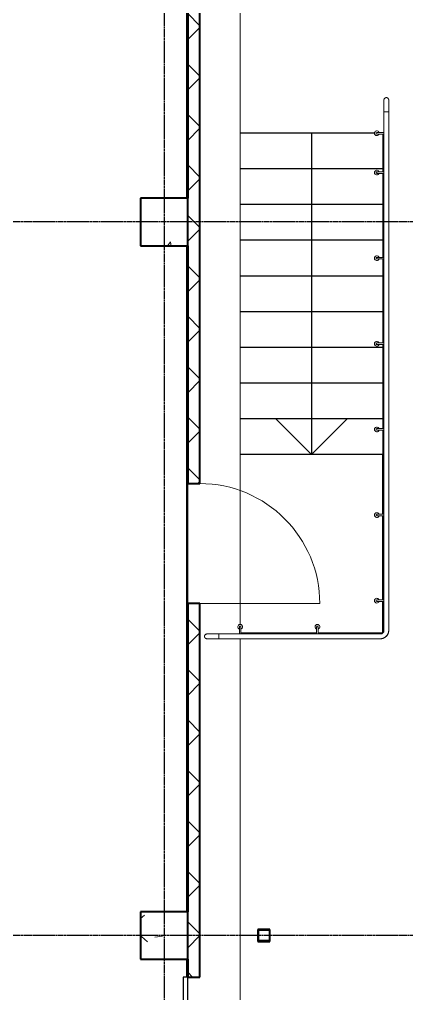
# Model space of a CAD drawing. Header units: millimetres. Extents: x 2140 to 223837, y 2113 to 170313.
# Drawn here: x 110944 to 114202, y 149270 to 157460 of the extents above; entities that cross this region are included whole.
import ezdxf

# ---------------------------------------------------------------- set-up
doc = ezdxf.new("R2010")
doc.units = ezdxf.units.MM
doc.linetypes.add('ADSK_Штриховая_ш3 п1_5', pattern=[4.5, 3, -1.5])
doc.linetypes.add('Линия сетки', pattern=[22.225, 12.7, -3.175, 3.175, -3.175])
for name, color, linetype, lineweight in [('A-DOOR', 7, 'Continuous', 18), ('S-COLS', 7, 'Continuous', 18), ('Балясины', 7, 'Continuous', 18), ('Верхние поручни', 7, 'Continuous', 18), ('Несущие колонны', 7, 'Continuous', 18), ('Ограждение', 7, 'Continuous', 18), ('Ограничения', 7, 'Continuous', 18)]:
    doc.layers.add(name, color=color, linetype=linetype, lineweight=lineweight)
doc.layers.add('Стены', color=7, linetype='Continuous')

# ---------------------------------------------------------------- blocks, each defined once
blk = doc.blocks.new('Сборный железобетон-Колонна квадратного сечения - 400x400-769996-В_АР_ПЭ_01 Этаж')
at = {"layer": 'S-COLS', "lineweight": 9}
h = blk.add_hatch(dxfattribs=at)
h.set_pattern_fill('FP_26', color=256, style=0, pattern_type=2)
h.set_pattern_definition([(50, (-48276.9, -71102.2), (1457.472, -127.512), [152.4, -1676.4]), (355, (-48276.9, -71102.2), (-281.942, 1528.454), [121.92, -1341.12]), (100.451, (-48155.4, -71112.8), (1175.541, 1400.933), [129.52, -1424.72]), (46.184, (-48276.9, -70695.8), (2168.632, -336.342), [228.6, -2514.6]), (96.636, (-48096.2, -70723.8), (1899.22, 1979.42), [194.28, -2137.08]), (351.184, (-48277, -70695.8), (1899.24, 1979.4), [182.88, -2011.68]), (21, (-48073.7, -70797.4), (1212.915, -818.121), [152.4, -1676.4]), (326, (-48073.7, -70797.4), (494.417, 1473.504), [121.92, -1341.12]), (71.451, (-47972.6, -70865.6), (1707.337, 655.37), [129.52, -1424.72]), (37.5, (-48276.9, -71102.2), (24.7094, 676.4402), [67.056, -1257.808, 67.056, -2640.584]), (37.5, (-48276.9, -71102.2), (24.7094, 676.4402), [-1391.92, -1294.384, 67.056, -1279.144]), (7.5, (-48276.9, -71102.2), (534.558, 801.444), [67.056, -709.168, 67.056, -1740.408]), (7.5, (-48276.9, -71102.2), (534.558, 801.444), [-843.28, -1227.328, 67.056, -446.024]), (327.5, (-48730.04, -71102.2), (1084.7275, -45.8312), [67.056, -440.944, 67.056, -3621.024]), (327.5, (-48730.04, -71102.2), (1084.7275, -45.8312), [-575.056, -1517.904, 67.056, -2036.064]), (317.5, (-48933.2, -71102.2), (1185.035, 203.414), [67.056, -593.344, 67.056, -2479.04]), (317.5, (-48933.2, -71102.2), (1185.035, 203.414), [-727.456, -985.52, 67.056, -1426.464])])
h.paths.add_polyline_path([(173, -175), (175, -175), (173, 225), (-225, 225), (-223, -175)], flags=0)
at = {"layer": 'S-COLS', "lineweight": 40}
for p, q in [((-223, 225), (-225, 225)), ((-225, 225), (-225, -175)), ((173, 225), (-223, 225)), ((175, 225), (173, 225)), ((175, -175), (175, 225)), ((-225, -175), (-223, -175)), ((-223, -175), (173, -175)), ((173, -175), (175, -175))]:
    blk.add_line(p, q, dxfattribs=at)
blk = doc.blocks.new('Сборный железобетон-Колонна квадратного сечения - 400x400-V26-В_АР_ПЭ_01 Этаж')
at = {"layer": 'S-COLS', "lineweight": 9}
h = blk.add_hatch(dxfattribs=at)
h.set_pattern_fill('FP_27', color=256, style=0, pattern_type=2)
h.set_pattern_definition([(50, (-48276.9, -65102.2), (1457.472, -127.512), [152.4, -1676.4]), (355, (-48276.9, -65102.2), (-281.942, 1528.454), [121.92, -1341.12]), (100.451, (-48155.4, -65112.8), (1175.54, 1400.933), [129.52, -1424.72]), (46.184, (-48276.9, -64695.8), (2168.632, -336.34), [228.6, -2514.6]), (96.636, (-48096.2, -64723.8), (1899.22, 1979.42), [194.28, -2137.08]), (351.184, (-48277, -64695.8), (1899.24, 1979.4), [182.88, -2011.68]), (21, (-48073.7, -64797.4), (1212.915, -818.121), [152.4, -1676.4]), (326, (-48073.7, -64797.4), (494.417, 1473.504), [121.92, -1341.12]), (71.451, (-47972.6, -64865.6), (1707.337, 655.37), [129.52, -1424.72]), (37.5, (-48276.9, -65102.2), (24.7094, 676.4402), [67.056, -1257.808, 67.056, -2640.584]), (37.5, (-48276.9, -65102.2), (24.7094, 676.4402), [-1391.92, -1294.384, 67.056, -1279.144]), (7.5, (-48276.9, -65102.2), (534.558, 801.444), [67.056, -709.168, 67.056, -1740.408]), (7.5, (-48276.9, -65102.2), (534.558, 801.444), [-843.28, -1227.328, 67.056, -446.024]), (327.5, (-48730.04, -65102.2), (1084.7275, -45.8312), [67.056, -440.944, 67.056, -3621.024]), (327.5, (-48730.04, -65102.2), (1084.7275, -45.8312), [-575.056, -1517.904, 67.056, -2036.064]), (317.5, (-48933.2, -65102.2), (1185.035, 203.414), [67.056, -593.344, 67.056, -2479.04]), (317.5, (-48933.2, -65102.2), (1185.035, 203.414), [-727.456, -985.52, 67.056, -1426.464])])
h.paths.add_polyline_path([(173, -175), (175, -175), (173, 225), (-225, 225), (-223, -175)], flags=0)
at = {"layer": 'S-COLS', "lineweight": 40}
for p, q in [((-223, 225), (-225, 225)), ((-225, 225), (-225, -175)), ((173, 225), (-223, 225)), ((175, 225), (173, 225)), ((175, -175), (175, 225)), ((-225, -175), (-223, -175)), ((-223, -175), (173, -175)), ((173, -175), (175, -175))]:
    blk.add_line(p, q, dxfattribs=at)
blk = doc.blocks.new('Наружная дверь 1-Навесная - 24698-81 - ДН21-10АЛ ГОСТ 24698-81-555615-В_АР_ПЭ_01 Этаж')
at = {"layer": 'A-DOOR'}
blk.add_line((-495, -50), (-495, -1060), dxfattribs=at)
blk.add_arc((-495, -50), 1010, 270, 360, dxfattribs=at)
blk = doc.blocks.new('Ограждение - D40 доп поручень 700-735061-В_АР_ПЭ_01 Этаж')
at = {"layer": 'Балясины'}
for p, q in [((-26.7, 6.7), (-60, 6.7)), ((-18.9, 6.7), (-53.3, 6.7)), ((-60, -6.7), (-26.7, -6.7)), ((-53.3, -6.7), (-20, -6.7))]:
    blk.add_line(p, q, dxfattribs=at)
at = {"layer": 'Балясины', "flags": 128}
for points in [[(-60, 6.7), (-58.9, 6.7), (-57.9, 6.7), (-56.8, 6.7), (-55.8, 6.7), (-54.7, 6.7), (-53.6, 6.7), (-53.3, 6.7)], [(0, 6.7), (0, 6.7), (-0.1, 6.7), (-0.2, 6.7), (-0.3, 6.7), (-0.5, 6.7), (-0.8, 6.7), (-1, 6.7), (-1.4, 6.7), (-1.7, 6.7), (-2.1, 6.7), (-2.5, 6.7), (-3, 6.7), (-3.5, 6.7), (-4.1, 6.7), (-4.7, 6.7), (-5.3, 6.7), (-5.9, 6.7), (-6.6, 6.7), (-7.3, 6.7), (-8.1, 6.7), (-8.9, 6.7), (-9.7, 6.7), (-10.5, 6.7), (-11.4, 6.7), (-12.3, 6.7), (-13.2, 6.7), (-14.1, 6.7), (-15, 6.7), (-16, 6.7), (-17, 6.7), (-18, 6.7), (-19, 6.7), (-20, 6.7), (-21.1, 6.7), (-22.1, 6.7), (-23.2, 6.7), (-24.2, 6.7), (-25.3, 6.7), (-26.4, 6.7), (-26.7, 6.7)], [(-53.3, -6.7), (-54.4, -6.7), (-55.5, -6.7), (-56.5, -6.7), (-57.6, -6.7), (-58.6, -6.7), (-59.7, -6.7)], [(-26.7, -6.7), (-25.6, -6.7), (-24.5, -6.7), (-23.5, -6.7), (-22.4, -6.7), (-21.4, -6.7), (-20.3, -6.7), (-19.3, -6.7), (-18.3, -6.7), (-17.3, -6.7), (-16.3, -6.7), (-15.3, -6.7), (-14.4, -6.7), (-13.4, -6.7), (-12.5, -6.7), (-11.6, -6.7), (-10.7, -6.7), (-9.9, -6.7), (-9.1, -6.7), (-8.3, -6.7), (-7.5, -6.7), (-6.8, -6.7), (-6.1, -6.7), (-5.5, -6.7), (-4.8, -6.7), (-4.2, -6.7), (-3.7, -6.7), (-3.1, -6.7), (-2.7, -6.7), (-2.2, -6.7), (-1.8, -6.7), (-1.4, -6.7), (-1.1, -6.7), (-0.8, -6.7), (-0.6, -6.7), (-0.4, -6.7), (-0.2, -6.7), (-0.1, -6.7), (0, -6.7), (0, -6.7)]]:
    blk.add_lwpolyline(points, dxfattribs=at)
at = {"layer": 'Балясины'}
for radius, start, end in [(20, 360, 165), (6.67, 90, 135), (6.67, 270, 90), (20, 199.63434, 360)]:
    blk.add_arc((0, 0), radius, start, end, dxfattribs=at)
blk.add_open_spline([(-18.9, 6.6), (-18.9, 6.5), (-19, 6.4), (-19.1, 6.1), (-19.1, 5.8), (-19.2, 5.8)], degree=3, knots=[0.5555556, 0.5555556, 0.5555556, 0.5555556, 0.5833333, 0.6527778, 0.6666667, 0.6666667, 0.6666667, 0.6666667], dxfattribs=at)
blk = doc.blocks.new('Ограждение - D40 доп поручень 700-V145-В_АР_ПЭ_01 Этаж')
at = {"layer": 'Балясины'}
for p, q in [((-26.7, 6.7), (-61.3, 6.7)), ((-18.9, 6.7), (-53.3, 6.7)), ((-62.3, -6.7), (-26.7, -6.7)), ((-53.3, -6.7), (-20, -6.7))]:
    blk.add_line(p, q, dxfattribs=at)
at = {"layer": 'Балясины', "flags": 128}
for points in [[(-61, 6.7), (-60, 6.7), (-58.9, 6.7), (-57.9, 6.7), (-56.8, 6.7), (-55.8, 6.7), (-54.7, 6.7), (-53.6, 6.7), (-53.3, 6.7)], [(0, 6.7), (0, 6.7), (-0.1, 6.7), (-0.2, 6.7), (-0.3, 6.7), (-0.5, 6.7), (-0.8, 6.7), (-1, 6.7), (-1.4, 6.7), (-1.7, 6.7), (-2.1, 6.7), (-2.5, 6.7), (-3, 6.7), (-3.5, 6.7), (-4.1, 6.7), (-4.7, 6.7), (-5.3, 6.7), (-5.9, 6.7), (-6.6, 6.7), (-7.3, 6.7), (-8.1, 6.7), (-8.9, 6.7), (-9.7, 6.7), (-10.5, 6.7), (-11.4, 6.7), (-12.3, 6.7), (-13.2, 6.7), (-14.1, 6.7), (-15, 6.7), (-16, 6.7), (-17, 6.7), (-18, 6.7), (-19, 6.7), (-20, 6.7), (-21.1, 6.7), (-22.1, 6.7), (-23.2, 6.7), (-24.2, 6.7), (-25.3, 6.7), (-26.4, 6.7), (-26.7, 6.7)], [(-53.3, -6.7), (-54.4, -6.7), (-55.5, -6.7), (-56.5, -6.7), (-57.6, -6.7), (-58.6, -6.7), (-59.7, -6.7), (-60.7, -6.7)], [(-26.7, -6.7), (-25.6, -6.7), (-24.5, -6.7), (-23.5, -6.7), (-22.4, -6.7), (-21.4, -6.7), (-20.3, -6.7), (-19.3, -6.7), (-18.3, -6.7), (-17.3, -6.7), (-16.3, -6.7), (-15.3, -6.7), (-14.4, -6.7), (-13.4, -6.7), (-12.5, -6.7), (-11.6, -6.7), (-10.7, -6.7), (-9.9, -6.7), (-9.1, -6.7), (-8.3, -6.7), (-7.5, -6.7), (-6.8, -6.7), (-6.1, -6.7), (-5.5, -6.7), (-4.8, -6.7), (-4.2, -6.7), (-3.7, -6.7), (-3.1, -6.7), (-2.7, -6.7), (-2.2, -6.7), (-1.8, -6.7), (-1.4, -6.7), (-1.1, -6.7), (-0.8, -6.7), (-0.6, -6.7), (-0.4, -6.7), (-0.2, -6.7), (-0.1, -6.7), (0, -6.7), (0, -6.7)]]:
    blk.add_lwpolyline(points, dxfattribs=at)
at = {"layer": 'Балясины'}
for radius, start, end in [(20, 360, 165), (6.67, 90, 135), (6.67, 270, 90), (20, 199.63434, 360)]:
    blk.add_arc((0, 0), radius, start, end, dxfattribs=at)
blk.add_open_spline([(-18.9, 6.6), (-18.9, 6.5), (-19, 6.4), (-19.1, 6.1), (-19.1, 5.8), (-19.2, 5.8)], degree=3, knots=[0.5555556, 0.5555556, 0.5555556, 0.5555556, 0.5833333, 0.6527778, 0.6666667, 0.6666667, 0.6666667, 0.6666667], dxfattribs=at)
blk = doc.blocks.new('Ограждение - D40 доп поручень 700-739047-В_АР_ПЭ_01 Этаж')
at = {"layer": 'Балясины'}
for p, q in [((-26.7, 6.7), (-60, 6.7)), ((-18.9, 6.7), (-53.3, 6.7)), ((-60, -6.7), (-26.7, -6.7)), ((-53.3, -6.7), (-20, -6.7))]:
    blk.add_line(p, q, dxfattribs=at)
at = {"layer": 'Балясины', "flags": 128}
for points in [[(-60, 6.7), (-58.9, 6.7), (-57.9, 6.7), (-56.8, 6.7), (-55.8, 6.7), (-54.7, 6.7), (-53.6, 6.7), (-53.3, 6.7)], [(0, 6.7), (0, 6.7), (-0.1, 6.7), (-0.2, 6.7), (-0.3, 6.7), (-0.5, 6.7), (-0.8, 6.7), (-1, 6.7), (-1.4, 6.7), (-1.7, 6.7), (-2.1, 6.7), (-2.5, 6.7), (-3, 6.7), (-3.5, 6.7), (-4.1, 6.7), (-4.7, 6.7), (-5.3, 6.7), (-5.9, 6.7), (-6.6, 6.7), (-7.3, 6.7), (-8.1, 6.7), (-8.9, 6.7), (-9.7, 6.7), (-10.5, 6.7), (-11.4, 6.7), (-12.3, 6.7), (-13.2, 6.7), (-14.1, 6.7), (-15, 6.7), (-16, 6.7), (-17, 6.7), (-18, 6.7), (-19, 6.7), (-20, 6.7), (-21.1, 6.7), (-22.1, 6.7), (-23.2, 6.7), (-24.2, 6.7), (-25.3, 6.7), (-26.4, 6.7), (-26.7, 6.7)], [(-53.3, -6.7), (-54.4, -6.7), (-55.5, -6.7), (-56.5, -6.7), (-57.6, -6.7), (-58.6, -6.7), (-59.7, -6.7)], [(-26.7, -6.7), (-25.6, -6.7), (-24.5, -6.7), (-23.5, -6.7), (-22.4, -6.7), (-21.4, -6.7), (-20.3, -6.7), (-19.3, -6.7), (-18.3, -6.7), (-17.3, -6.7), (-16.3, -6.7), (-15.3, -6.7), (-14.4, -6.7), (-13.4, -6.7), (-12.5, -6.7), (-11.6, -6.7), (-10.7, -6.7), (-9.9, -6.7), (-9.1, -6.7), (-8.3, -6.7), (-7.5, -6.7), (-6.8, -6.7), (-6.1, -6.7), (-5.5, -6.7), (-4.8, -6.7), (-4.2, -6.7), (-3.7, -6.7), (-3.1, -6.7), (-2.7, -6.7), (-2.2, -6.7), (-1.8, -6.7), (-1.4, -6.7), (-1.1, -6.7), (-0.8, -6.7), (-0.6, -6.7), (-0.4, -6.7), (-0.2, -6.7), (-0.1, -6.7), (0, -6.7), (0, -6.7)]]:
    blk.add_lwpolyline(points, dxfattribs=at)
at = {"layer": 'Балясины'}
for radius, start, end in [(20, 360, 165), (6.67, 90, 135), (6.67, 270, 90), (20, 199.63434, 360)]:
    blk.add_arc((0, 0), radius, start, end, dxfattribs=at)
blk.add_open_spline([(-18.9, 6.6), (-18.9, 6.5), (-19, 6.4), (-19.1, 6.1), (-19.1, 5.8), (-19.2, 5.8)], degree=3, knots=[0.5555556, 0.5555556, 0.5555556, 0.5555556, 0.5833333, 0.6527778, 0.6666667, 0.6666667, 0.6666667, 0.6666667], dxfattribs=at)
blk = doc.blocks.new('Ограждение - D40 доп поручень 700-739049-В_АР_ПЭ_01 Этаж')
at = {"layer": 'Балясины'}
for p, q in [((-26.7, 6.7), (-60, 6.7)), ((-18.9, 6.7), (-53.3, 6.7)), ((-60, -6.7), (-26.7, -6.7)), ((-53.3, -6.7), (-20, -6.7))]:
    blk.add_line(p, q, dxfattribs=at)
at = {"layer": 'Балясины', "flags": 128}
for points in [[(-60, 6.7), (-58.9, 6.7), (-57.9, 6.7), (-56.8, 6.7), (-55.8, 6.7), (-54.7, 6.7), (-53.6, 6.7), (-53.3, 6.7)], [(0, 6.7), (0, 6.7), (-0.1, 6.7), (-0.2, 6.7), (-0.3, 6.7), (-0.5, 6.7), (-0.8, 6.7), (-1, 6.7), (-1.4, 6.7), (-1.7, 6.7), (-2.1, 6.7), (-2.5, 6.7), (-3, 6.7), (-3.5, 6.7), (-4.1, 6.7), (-4.7, 6.7), (-5.3, 6.7), (-5.9, 6.7), (-6.6, 6.7), (-7.3, 6.7), (-8.1, 6.7), (-8.9, 6.7), (-9.7, 6.7), (-10.5, 6.7), (-11.4, 6.7), (-12.3, 6.7), (-13.2, 6.7), (-14.1, 6.7), (-15, 6.7), (-16, 6.7), (-17, 6.7), (-18, 6.7), (-19, 6.7), (-20, 6.7), (-21.1, 6.7), (-22.1, 6.7), (-23.2, 6.7), (-24.2, 6.7), (-25.3, 6.7), (-26.4, 6.7), (-26.7, 6.7)], [(-53.3, -6.7), (-54.4, -6.7), (-55.5, -6.7), (-56.5, -6.7), (-57.6, -6.7), (-58.6, -6.7), (-59.7, -6.7)], [(-26.7, -6.7), (-25.6, -6.7), (-24.5, -6.7), (-23.5, -6.7), (-22.4, -6.7), (-21.4, -6.7), (-20.3, -6.7), (-19.3, -6.7), (-18.3, -6.7), (-17.3, -6.7), (-16.3, -6.7), (-15.3, -6.7), (-14.4, -6.7), (-13.4, -6.7), (-12.5, -6.7), (-11.6, -6.7), (-10.7, -6.7), (-9.9, -6.7), (-9.1, -6.7), (-8.3, -6.7), (-7.5, -6.7), (-6.8, -6.7), (-6.1, -6.7), (-5.5, -6.7), (-4.8, -6.7), (-4.2, -6.7), (-3.7, -6.7), (-3.1, -6.7), (-2.7, -6.7), (-2.2, -6.7), (-1.8, -6.7), (-1.4, -6.7), (-1.1, -6.7), (-0.8, -6.7), (-0.6, -6.7), (-0.4, -6.7), (-0.2, -6.7), (-0.1, -6.7), (0, -6.7), (0, -6.7)]]:
    blk.add_lwpolyline(points, dxfattribs=at)
at = {"layer": 'Балясины'}
for radius, start, end in [(20, 360, 165), (6.67, 90, 135), (6.67, 270, 90), (20, 199.63434, 360)]:
    blk.add_arc((0, 0), radius, start, end, dxfattribs=at)
blk.add_open_spline([(-18.9, 6.6), (-18.9, 6.5), (-19, 6.4), (-19.1, 6.1), (-19.1, 5.8), (-19.2, 5.8)], degree=3, knots=[0.5555556, 0.5555556, 0.5555556, 0.5555556, 0.5833333, 0.6527778, 0.6666667, 0.6666667, 0.6666667, 0.6666667], dxfattribs=at)
blk = doc.blocks.new('Ограждение - D40 доп поручень 700-739051-В_АР_ПЭ_01 Этаж')
at = {"layer": 'Балясины'}
for p, q in [((-26.7, 6.7), (-60, 6.7)), ((-18.9, 6.7), (-53.3, 6.7)), ((-60, -6.7), (-26.7, -6.7)), ((-53.3, -6.7), (-20, -6.7))]:
    blk.add_line(p, q, dxfattribs=at)
at = {"layer": 'Балясины', "flags": 128}
for points in [[(-60, 6.7), (-58.9, 6.7), (-57.9, 6.7), (-56.8, 6.7), (-55.8, 6.7), (-54.7, 6.7), (-53.6, 6.7), (-53.3, 6.7)], [(0, 6.7), (0, 6.7), (-0.1, 6.7), (-0.2, 6.7), (-0.3, 6.7), (-0.5, 6.7), (-0.8, 6.7), (-1, 6.7), (-1.4, 6.7), (-1.7, 6.7), (-2.1, 6.7), (-2.5, 6.7), (-3, 6.7), (-3.5, 6.7), (-4.1, 6.7), (-4.7, 6.7), (-5.3, 6.7), (-5.9, 6.7), (-6.6, 6.7), (-7.3, 6.7), (-8.1, 6.7), (-8.9, 6.7), (-9.7, 6.7), (-10.5, 6.7), (-11.4, 6.7), (-12.3, 6.7), (-13.2, 6.7), (-14.1, 6.7), (-15, 6.7), (-16, 6.7), (-17, 6.7), (-18, 6.7), (-19, 6.7), (-20, 6.7), (-21.1, 6.7), (-22.1, 6.7), (-23.2, 6.7), (-24.2, 6.7), (-25.3, 6.7), (-26.4, 6.7), (-26.7, 6.7)], [(-53.3, -6.7), (-54.4, -6.7), (-55.5, -6.7), (-56.5, -6.7), (-57.6, -6.7), (-58.6, -6.7), (-59.7, -6.7)], [(-26.7, -6.7), (-25.6, -6.7), (-24.5, -6.7), (-23.5, -6.7), (-22.4, -6.7), (-21.4, -6.7), (-20.3, -6.7), (-19.3, -6.7), (-18.3, -6.7), (-17.3, -6.7), (-16.3, -6.7), (-15.3, -6.7), (-14.4, -6.7), (-13.4, -6.7), (-12.5, -6.7), (-11.6, -6.7), (-10.7, -6.7), (-9.9, -6.7), (-9.1, -6.7), (-8.3, -6.7), (-7.5, -6.7), (-6.8, -6.7), (-6.1, -6.7), (-5.5, -6.7), (-4.8, -6.7), (-4.2, -6.7), (-3.7, -6.7), (-3.1, -6.7), (-2.7, -6.7), (-2.2, -6.7), (-1.8, -6.7), (-1.4, -6.7), (-1.1, -6.7), (-0.8, -6.7), (-0.6, -6.7), (-0.4, -6.7), (-0.2, -6.7), (-0.1, -6.7), (0, -6.7), (0, -6.7)]]:
    blk.add_lwpolyline(points, dxfattribs=at)
at = {"layer": 'Балясины'}
for radius, start, end in [(20, 360, 165), (6.67, 90, 135), (6.67, 270, 90), (20, 199.63434, 360)]:
    blk.add_arc((0, 0), radius, start, end, dxfattribs=at)
blk.add_open_spline([(-18.9, 6.6), (-18.9, 6.5), (-19, 6.4), (-19.1, 6.1), (-19.1, 5.8), (-19.2, 5.8)], degree=3, knots=[0.5555556, 0.5555556, 0.5555556, 0.5555556, 0.5833333, 0.6527778, 0.6666667, 0.6666667, 0.6666667, 0.6666667], dxfattribs=at)
blk = doc.blocks.new('Ограждение - D40 доп поручень 700-739053-В_АР_ПЭ_01 Этаж')
at = {"layer": 'Балясины'}
for p, q in [((-26.7, 6.7), (-60, 6.7)), ((-18.9, 6.7), (-53.3, 6.7)), ((-60, -6.7), (-26.7, -6.7)), ((-53.3, -6.7), (-20, -6.7))]:
    blk.add_line(p, q, dxfattribs=at)
at = {"layer": 'Балясины', "flags": 128}
for points in [[(-60, 6.7), (-58.9, 6.7), (-57.9, 6.7), (-56.8, 6.7), (-55.8, 6.7), (-54.7, 6.7), (-53.6, 6.7), (-53.3, 6.7)], [(0, 6.7), (0, 6.7), (-0.1, 6.7), (-0.2, 6.7), (-0.3, 6.7), (-0.5, 6.7), (-0.8, 6.7), (-1, 6.7), (-1.4, 6.7), (-1.7, 6.7), (-2.1, 6.7), (-2.5, 6.7), (-3, 6.7), (-3.5, 6.7), (-4.1, 6.7), (-4.7, 6.7), (-5.3, 6.7), (-5.9, 6.7), (-6.6, 6.7), (-7.3, 6.7), (-8.1, 6.7), (-8.9, 6.7), (-9.7, 6.7), (-10.5, 6.7), (-11.4, 6.7), (-12.3, 6.7), (-13.2, 6.7), (-14.1, 6.7), (-15, 6.7), (-16, 6.7), (-17, 6.7), (-18, 6.7), (-19, 6.7), (-20, 6.7), (-21.1, 6.7), (-22.1, 6.7), (-23.2, 6.7), (-24.2, 6.7), (-25.3, 6.7), (-26.4, 6.7), (-26.7, 6.7)], [(-53.3, -6.7), (-54.4, -6.7), (-55.5, -6.7), (-56.5, -6.7), (-57.6, -6.7), (-58.6, -6.7), (-59.7, -6.7)], [(-26.7, -6.7), (-25.6, -6.7), (-24.5, -6.7), (-23.5, -6.7), (-22.4, -6.7), (-21.4, -6.7), (-20.3, -6.7), (-19.3, -6.7), (-18.3, -6.7), (-17.3, -6.7), (-16.3, -6.7), (-15.3, -6.7), (-14.4, -6.7), (-13.4, -6.7), (-12.5, -6.7), (-11.6, -6.7), (-10.7, -6.7), (-9.9, -6.7), (-9.1, -6.7), (-8.3, -6.7), (-7.5, -6.7), (-6.8, -6.7), (-6.1, -6.7), (-5.5, -6.7), (-4.8, -6.7), (-4.2, -6.7), (-3.7, -6.7), (-3.1, -6.7), (-2.7, -6.7), (-2.2, -6.7), (-1.8, -6.7), (-1.4, -6.7), (-1.1, -6.7), (-0.8, -6.7), (-0.6, -6.7), (-0.4, -6.7), (-0.2, -6.7), (-0.1, -6.7), (0, -6.7), (0, -6.7)]]:
    blk.add_lwpolyline(points, dxfattribs=at)
at = {"layer": 'Балясины'}
for radius, start, end in [(20, 360, 165), (6.67, 90, 135), (6.67, 270, 90), (20, 199.63434, 360)]:
    blk.add_arc((0, 0), radius, start, end, dxfattribs=at)
blk.add_open_spline([(-18.9, 6.6), (-18.9, 6.5), (-19, 6.4), (-19.1, 6.1), (-19.1, 5.8), (-19.2, 5.8)], degree=3, knots=[0.5555556, 0.5555556, 0.5555556, 0.5555556, 0.5833333, 0.6527778, 0.6666667, 0.6666667, 0.6666667, 0.6666667], dxfattribs=at)
blk = doc.blocks.new('Ограждение - Ограждение-738937-В_АР_ПЭ_01 Этаж')
for name, p, rotation in [('Ограждение - D40 доп поручень 700-V145-В_АР_ПЭ_01 Этаж', (50041.9, 71872.2), 180), ('Ограждение - D40 доп поручень 700-739053-В_АР_ПЭ_01 Этаж', (50041.9, 71542.2), 180), ('Ограждение - D40 доп поручень 700-739051-В_АР_ПЭ_01 Этаж', (50041.9, 70822.2), 180), ('Ограждение - D40 доп поручень 700-739049-В_АР_ПЭ_01 Этаж', (50041.9, 70102.2), 180), ('Ограждение - D40 доп поручень 700-739047-В_АР_ПЭ_01 Этаж', (50041.9, 69382.2), 180), ('Ограждение - D40 доп поручень 700-735061-В_АР_ПЭ_01 Этаж', (50041.9, 68662.2), 180), ('Ограждение - D40 доп поручень 700-735061-В_АР_ПЭ_01 Этаж', (50041.9, 67942.2), 180), ('Ограждение - D40 доп поручень 700-735061-В_АР_ПЭ_01 Этаж', (48891.9, 67722.2), 90), ('Ограждение - D40 доп поручень 700-735061-В_АР_ПЭ_01 Этаж', (49541.9, 67722.2), 90)]:
    blk.add_blockref(name, p, dxfattribs=dict(rotation=rotation))
blk = doc.blocks.new('Тип верхнего поручня - Верхний поручень_Внутренний_-739015-В_АР_ПЭ_01 Этаж')
at = {"layer": 'Верхние поручни'}
for p, q in [((50101.9, 72052.2), (50101.9, 71884)), ((50141.9, 71884), (50141.9, 72052.2)), ((50101.9, 71852.7), (50101.9, 69173.8)), ((50141.9, 69173.8), (50141.9, 71852.7)), ((50101.9, 69160.4), (50101.9, 67692.2)), ((50141.9, 67692.2), (50141.9, 69160.4)), ((48891.9, 67662.2), (48711.9, 67662.2)), ((50071.9, 67662.2), (48891.9, 67662.2)), ((48711.9, 67622.2), (48891.9, 67622.2)), ((48891.9, 67622.2), (50071.9, 67622.2))]:
    blk.add_line(p, q, dxfattribs=at)
at = {"layer": 'Верхние поручни', "flags": 128}
for points in [[(50101.9, 71852.7), (50101.9, 71855.2), (50101.9, 71857.8), (50101.9, 71860.4), (50101.9, 71863.1), (50101.9, 71865.7), (50101.9, 71868.5), (50101.9, 71871.2), (50101.9, 71874), (50101.9, 71876.7), (50101.9, 71879.5), (50101.9, 71882.3), (50101.9, 71884)], [(50141.9, 71884), (50141.9, 71881.2), (50141.9, 71878.4), (50141.9, 71875.6), (50141.9, 71872.8), (50141.9, 71870.1), (50141.9, 71867.3), (50141.9, 71864.6), (50141.9, 71862), (50141.9, 71859.3), (50141.9, 71856.7), (50141.9, 71854.2), (50141.9, 71852.7)], [(50101.9, 69173.8), (50101.9, 69172.7), (50101.9, 69171.6), (50101.9, 69170.5), (50101.9, 69169.3), (50101.9, 69168.2), (50101.9, 69167), (50101.9, 69165.9), (50101.9, 69164.7), (50101.9, 69163.5), (50101.9, 69162.3), (50101.9, 69161.1), (50101.9, 69160.4)], [(50141.9, 69160.4), (50141.9, 69161.6), (50141.9, 69162.8), (50141.9, 69164), (50141.9, 69165.2), (50141.9, 69166.3), (50141.9, 69167.5), (50141.9, 69168.7), (50141.9, 69169.8), (50141.9, 69170.9), (50141.9, 69172.1), (50141.9, 69173.2), (50141.9, 69173.8)], [(50071.9, 67622.2), (50074.7, 67622.2), (50077.5, 67622.4), (50080.3, 67622.7), (50083.1, 67623.1), (50085.8, 67623.6), (50088.5, 67624.2), (50091.2, 67624.9), (50093.9, 67625.7), (50096.6, 67626.7), (50099.2, 67627.7), (50101.7, 67628.8), (50104.2, 67630.1), (50106.7, 67631.4), (50109.1, 67632.9), (50111.4, 67634.4), (50113.7, 67636), (50115.9, 67637.8), (50118.1, 67639.6), (50120.1, 67641.4), (50122.1, 67643.4), (50124, 67645.5), (50125.9, 67647.6), (50127.6, 67649.8), (50129.2, 67652), (50130.8, 67654.4), (50132.3, 67656.7), (50133.6, 67659.2), (50134.9, 67661.7), (50136.1, 67664.2), (50137.1, 67666.8), (50138.1, 67669.4), (50139, 67672.1), (50139.7, 67674.8), (50140.4, 67677.5), (50140.9, 67680.3), (50141.3, 67683.1), (50141.6, 67685.8), (50141.8, 67688.6), (50141.9, 67691.4), (50141.9, 67692.2)], [(50101.9, 67692.2), (50101.9, 67691), (50101.8, 67689.8), (50101.7, 67688.6), (50101.5, 67687.4), (50101.3, 67686.2), (50101, 67685), (50100.7, 67683.9), (50100.4, 67682.7), (50100, 67681.6), (50099.5, 67680.5), (50099, 67679.4), (50098.5, 67678.3), (50097.9, 67677.3), (50097.3, 67676.2), (50096.7, 67675.2), (50096, 67674.3), (50095.2, 67673.3), (50094.5, 67672.4), (50093.6, 67671.5), (50092.8, 67670.7), (50091.9, 67669.8), (50091, 67669.1), (50090.1, 67668.3), (50089.1, 67667.6), (50088.1, 67666.9), (50087.1, 67666.3), (50086, 67665.7), (50085, 67665.2), (50083.9, 67664.7), (50082.8, 67664.2), (50081.6, 67663.8), (50080.5, 67663.4), (50079.3, 67663.1), (50078.2, 67662.8), (50077, 67662.6), (50075.8, 67662.4), (50074.6, 67662.3), (50073.4, 67662.2), (50072.2, 67662.2), (50071.9, 67662.2)]]:
    blk.add_lwpolyline(points, dxfattribs=at)
blk = doc.blocks.new('Тип верхнего поручня - D40 шаг 200-140673-В_АР_ПЭ_01 Этаж')
at = {"layer": 'Ограничения', "flags": 128}
for points in [[(0, 20), (4, 20), (8, 20), (12, 20), (15.9, 20), (19.9, 20), (23.8, 20), (27.6, 20), (31.5, 20), (35.2, 20), (38.9, 20), (42.6, 20), (46.2, 20), (49.7, 20), (53.1, 20), (56.5, 20), (59.7, 20), (62.9, 20), (65.9, 20), (68.9, 20), (71.7, 20), (74.5, 20), (77.1, 20), (79.6, 20), (81.9, 20), (84.1, 20), (86.2, 20), (88.2, 20), (90, 20), (91.7, 20), (93.2, 20), (94.6, 20), (95.8, 20), (96.9, 20), (97.8, 20), (98.5, 20), (99.1, 20), (99.6, 20), (99.9, 20), (100, 20), (100, 20)], [(100, 20), (99.9, 20), (99.7, 20), (99.3, 20), (98.7, 20), (98, 20), (97.1, 20), (96.1, 20), (94.9, 20), (93.6, 20), (92.1, 20), (90.5, 20), (88.7, 20), (86.8, 20), (84.7, 20), (82.5, 20), (80.2, 20), (77.8, 20), (75.2, 20), (72.5, 20), (69.7, 20), (66.7, 20), (63.7, 20), (60.6, 20), (57.4, 20), (54, 20), (50.6, 20), (47.1, 20), (43.6, 20), (39.9, 20), (36.2, 20), (32.5, 20), (28.7, 20), (24.8, 20), (20.9, 20), (17, 20), (13, 20), (9.1, 20), (5.1, 20), (1.1, 20), (0, 20)], [(100, 20), (100.8, 20), (101.6, 19.9), (102.4, 19.9), (103.2, 19.7), (104, 19.6), (104.8, 19.4), (105.5, 19.2), (106.3, 19), (107, 18.7), (107.8, 18.4), (108.5, 18.1), (109.2, 17.7), (109.9, 17.4), (110.6, 16.9), (111.3, 16.5), (111.9, 16), (112.6, 15.6), (113.2, 15), (113.8, 14.5), (114.3, 13.9), (114.9, 13.3), (115.4, 12.7), (115.9, 12.1), (116.4, 11.5), (116.8, 10.8), (117.2, 10.1), (117.6, 9.4), (118, 8.7), (118.3, 8), (118.6, 7.2), (118.9, 6.5), (119.2, 5.7), (119.4, 5), (119.6, 4.2), (119.7, 3.4), (119.8, 2.6), (119.9, 1.8), (120, 1), (120, 0.2), (120, 0)], [(0, -20), (4, -20), (8, -20), (12, -20), (15.9, -20), (19.9, -20), (23.8, -20), (27.6, -20), (31.5, -20), (35.2, -20), (38.9, -20), (42.6, -20), (46.2, -20), (49.7, -20), (53.1, -20), (56.5, -20), (59.7, -20), (62.9, -20), (65.9, -20), (68.9, -20), (71.7, -20), (74.5, -20), (77.1, -20), (79.6, -20), (81.9, -20), (84.1, -20), (86.2, -20), (88.2, -20), (90, -20), (91.7, -20), (93.2, -20), (94.6, -20), (95.8, -20), (96.9, -20), (97.8, -20), (98.5, -20), (99.1, -20), (99.6, -20), (99.9, -20), (100, -20), (100, -20)], [(100, -20), (99.9, -20), (99.7, -20), (99.3, -20), (98.7, -20), (98, -20), (97.1, -20), (96.1, -20), (94.9, -20), (93.6, -20), (92.1, -20), (90.5, -20), (88.7, -20), (86.8, -20), (84.7, -20), (82.5, -20), (80.2, -20), (77.8, -20), (75.2, -20), (72.5, -20), (69.7, -20), (66.7, -20), (63.7, -20), (60.6, -20), (57.4, -20), (54, -20), (50.6, -20), (47.1, -20), (43.6, -20), (39.9, -20), (36.2, -20), (32.5, -20), (28.7, -20), (24.8, -20), (20.9, -20), (17, -20), (13, -20), (9.1, -20), (5.1, -20), (1.1, -20), (0, -20)], [(120, 0), (120, -0.8), (119.9, -1.6), (119.9, -2.4), (119.7, -3.2), (119.6, -4), (119.4, -4.8), (119.2, -5.5), (119, -6.3), (118.7, -7), (118.4, -7.8), (118.1, -8.5), (117.7, -9.2), (117.4, -9.9), (116.9, -10.6), (116.5, -11.3), (116, -11.9), (115.6, -12.6), (115, -13.2), (114.5, -13.8), (113.9, -14.3), (113.3, -14.9), (112.7, -15.4), (112.1, -15.9), (111.5, -16.4), (110.8, -16.8), (110.1, -17.2), (109.4, -17.6), (108.7, -18), (108, -18.3), (107.2, -18.6), (106.5, -18.9), (105.7, -19.2), (105, -19.4), (104.2, -19.6), (103.4, -19.7), (102.6, -19.8), (101.8, -19.9), (101, -20), (100.2, -20), (100, -20)]]:
    blk.add_lwpolyline(points, dxfattribs=at)
blk = doc.blocks.new('Тип верхнего поручня - Верхний поручень_Внутренний_-V145-В_АР_ПЭ_01 Этаж')
at = {"layer": 'Ограждение'}
for p, q in [((50141.9, 72052.2), (50101.9, 72052.2)), ((50101.9, 72052.2), (50101.9, 71884)), ((50141.9, 72052.2), (50141.9, 71884)), ((50101.9, 71884), (50101.9, 71861.6)), ((50101.9, 71861.6), (50101.9, 69182.7)), ((50141.9, 71884), (50141.9, 71861.6)), ((50141.9, 71861.6), (50141.9, 69182.7)), ((50101.9, 69182.7), (50101.9, 69160.4)), ((50101.9, 69160.4), (50101.9, 67692.2)), ((50141.9, 69182.7), (50141.9, 69160.4)), ((50141.9, 69160.4), (50141.9, 67692.2)), ((48711.9, 67622.2), (48711.9, 67662.2)), ((50071.9, 67662.2), (48711.9, 67662.2)), ((50071.9, 67622.2), (48711.9, 67622.2))]:
    blk.add_line(p, q, dxfattribs=at)
for radius in [30, 70]:
    blk.add_arc((50071.9, 67692.2), radius, 270, 0, dxfattribs=at)
blk = doc.blocks.new('Тип верхнего поручня - Верхний поручень_Внутренний_-V146-В_АР_ПЭ_01 Этаж')
at = {"layer": 'Верхние поручни'}
for p, q in [((50141.9, 72052.2), (50101.9, 72052.2)), ((50101.9, 72052.2), (50101.9, 71884)), ((50141.9, 72052.2), (50141.9, 71884)), ((50101.9, 71884), (50101.9, 71861.6)), ((50101.9, 71861.6), (50101.9, 69182.7)), ((50141.9, 71884), (50141.9, 71861.6)), ((50141.9, 71861.6), (50141.9, 69182.7)), ((50101.9, 69182.7), (50101.9, 69160.4)), ((50101.9, 69160.4), (50101.9, 67692.2)), ((50141.9, 69182.7), (50141.9, 69160.4)), ((50141.9, 69160.4), (50141.9, 67692.2)), ((48711.9, 67622.2), (48711.9, 67662.2)), ((50071.9, 67662.2), (48711.9, 67662.2)), ((50071.9, 67622.2), (48711.9, 67622.2))]:
    blk.add_line(p, q, dxfattribs=at)
for radius in [30, 70]:
    blk.add_arc((50071.9, 67692.2), radius, 270, 0, dxfattribs=at)
blk = doc.blocks.new('Дверь-Подъемная-Сборная - 2400 x 3000 мм-778174-В_АР_ПЭ_01 Этаж')
at = {"layer": 'A-DOOR', "lineweight": 30}
for p, q in [((1250, -50), (-1250, -50)), ((-1250, -50), (-1250, -90)), ((1250, -90), (1250, -50)), ((-1250, -90), (1250, -90))]:
    blk.add_line(p, q, dxfattribs=at)
blk = doc.blocks.new('Гнутый квадратный профиль _ТУ 36-2287-80_-Колонна - гнутый квадрат_ проф_100x4-V175-В_АР_ПЭ_01 Этаж')
at = {"layer": 'Несущие колонны', "lineweight": 9}
h = blk.add_hatch(dxfattribs=at)
h.set_pattern_fill('FP_136', color=256, style=0, pattern_type=2)
h.set_pattern_definition([(45, (-49091.9, -65127.18), (-212.132, 212.132), [])])
h.paths.add_polyline_path([(50, -50), (50, 50), (-50, 50), (-50, -50)], flags=0)
h.paths.add_polyline_path([(-46, -46), (-46, 46), (46, 46), (46, -46)], flags=0)
at = {"layer": 'Несущие колонны', "lineweight": 40}
for p, q in [((50, 50), (-50, 50)), ((-50, 50), (-50, -50)), ((-46, -46), (-46, 46)), ((-46, 46), (46, 46)), ((46, 46), (46, -46)), ((50, -50), (50, 50)), ((-50, -50), (50, -50)), ((46, -46), (-46, -46))]:
    blk.add_line(p, q, dxfattribs=at)
blk = doc.blocks.new('Помещение')
at = {"lineweight": 9}
h = blk.add_hatch(dxfattribs=at)
h.set_pattern_fill('FP_99', color=256, style=0, pattern_type=2)
h.set_pattern_definition([(45, (61770, 82517.75), (-212.132, 212.132), []), (135, (61770, 82517.75), (-212.132, -212.132), [])])
h.paths.add_polyline_path([(110319.9036, 33246.9347), (110319.9036, 37634.9347), (110223.9036, 37634.9347), (110223.9036, 33246.9347)], flags=0)
h.paths.add_polyline_path([(110319.9036, 38644.9347), (110319.9036, 42044.9347), (110223.9036, 42044.9347), (110223.9036, 38644.9347)], flags=0)
h.paths.add_polyline_path([(110319.9036, 43054.9347), (110319.9036, 45994.9347), (110223.9036, 45994.9347), (110223.9036, 43054.9347), (110243.1196, 43054.9347)], flags=0)
h.paths.add_polyline_path([(110319.9036, 48494.9347), (110319.9036, 48794.9347), (110223.9036, 48794.9347), (110223.9036, 48494.9347)], flags=0)
h.paths.add_polyline_path([(110319.9036, 51294.9347), (110319.9036, 96224.9347), (110223.9036, 96224.9347), (110223.9036, 51294.9347)], flags=0)
h.paths.add_polyline_path([(110223.9036, 97234.9347), (110319.9036, 97234.9347), (110319.9036, 141994.9347), (110223.9036, 141994.9347), (110223.9036, 97632.6116)], flags=0)
h.paths.add_polyline_path([(110223.9036, 144494.9347), (110319.9036, 144494.9347), (110319.9036, 144794.9347), (110223.9036, 144794.9347)], flags=0)
h.paths.add_polyline_path([(110319.9036, 147294.9347), (110319.9036, 150434.9347), (110223.9036, 150434.9347), (110223.9036, 147294.9347)], flags=0)
h.paths.add_polyline_path([(110319.9036, 151444.9347), (110319.9036, 159946.9347), (110223.9036, 159944.9347), (110223.9036, 151444.9347)], flags=0)
h = blk.add_hatch(dxfattribs=at)
h.set_pattern_fill('FP_98', color=256, style=0, pattern_type=2)
h.set_pattern_definition([(45, (61770, 82517.75), (-502.8943, 502.8943), []), (45, (61770, 83279.75), (-502.8943, 502.8943), [])])
h.paths.add_polyline_path([(110221.9036, 38644.9347), (110223.9036, 38644.9347), (110221.9036, 39444.9347)], flags=0)
h.paths.add_polyline_path([(110221.9036, 51294.9347), (110223.9036, 51294.9347), (110221.9036, 51444.9347)], flags=0)
h.paths.add_polyline_path([(110221.9036, 151444.9347), (110223.9036, 151444.9347), (110221.9036, 153055.3176)], flags=0)
at = {"color": 9, "linetype": 'Линия сетки', "true_color": 0xc7c8ca}
for p, q in [((110021.9036, 162172.4828), (110021.9036, 22887.2413)), ((113992.9741, 153644.9347), (7061.0864, 153644.9347)), ((113992.9741, 147644.9347), (7061.0864, 147644.9347))]:
    blk.add_line(p, q, dxfattribs=at)
at = {"color": 7, "linetype": 'ADSK_Штриховая_ш3 п1_5', "lineweight": 18}
for p, q in [((110661.9036, 160384.9347), (110661.9036, 150259.9347)), ((110221.9036, 150434.9347), (110221.9036, 151444.9347)), ((110661.9036, 150139.9347), (110661.9036, 129649.9347))]:
    blk.add_line(p, q, dxfattribs=at)
at = {"lineweight": 18}
for p, q in [((110319.9036, 151444.9347), (110319.9036, 160044.9347)), ((110223.9036, 151444.9347), (110223.9036, 159946.9347)), ((110223.9036, 147294.9347), (110223.9036, 150434.9347)), ((110319.9036, 147294.9347), (110319.9036, 150434.9347))]:
    blk.add_line(p, q, dxfattribs=at)
at = {"lineweight": 40}
for p, q in [((110321.9036, 151444.9347), (110321.9036, 160044.9347)), ((110221.9036, 159344.9347), (110221.9036, 153844.9347)), ((110221.9036, 153444.9347), (110221.9036, 151444.9347)), ((110221.9036, 151444.9347), (110321.9036, 151444.9347)), ((110221.9036, 150434.9347), (110221.9036, 147844.9347)), ((110321.9036, 150434.9347), (110221.9036, 150434.9347)), ((110321.9036, 147294.9347), (110321.9036, 150434.9347)), ((110221.9036, 147444.9347), (110221.9036, 147294.9347)), ((110221.9036, 147294.9347), (110321.9036, 147294.9347))]:
    blk.add_line(p, q, dxfattribs=at)
for p, q in [((110211.9036, 153844.9347), (110211.9036, 159344.9347)), ((111791.9036, 154389.9347), (110661.9036, 154389.9347)), ((111791.9036, 154389.9347), (110661.9036, 154389.9347)), ((111261.9036, 154389.9347), (111261.9036, 154089.9347)), ((111861.9036, 154383.5607), (111861.9036, 154089.9347)), ((111861.9036, 154089.9347), (110661.9036, 154089.9347)), ((111861.9036, 154089.9347), (110661.9036, 154089.9347)), ((111261.9036, 154089.9347), (111261.9036, 153789.9347)), ((111861.9036, 154089.9347), (111861.9036, 154066.3087)), ((111861.9036, 154053.5607), (111861.9036, 153789.9347)), ((111861.9036, 153789.9347), (110661.9036, 153789.9347)), ((111861.9036, 153789.9347), (110661.9036, 153789.9347)), ((111261.9036, 153789.9347), (111261.9036, 153489.9347)), ((111861.9036, 153789.9347), (111861.9036, 153489.9347)), ((111861.9036, 153489.9347), (110661.9036, 153489.9347)), ((111861.9036, 153489.9347), (110661.9036, 153489.9347)), ((111261.9036, 153489.9347), (111261.9036, 153189.9347)), ((111861.9036, 153489.9347), (111861.9036, 153346.3087)), ((110211.9036, 147844.9347), (110211.9036, 153444.9347)), ((111861.9036, 153333.5607), (111861.9036, 153189.9347)), ((111861.9036, 153189.9347), (110661.9036, 153189.9347)), ((111861.9036, 153189.9347), (110661.9036, 153189.9347)), ((111261.9036, 153189.9347), (111261.9036, 152889.9347)), ((111861.9036, 153189.9347), (111861.9036, 152889.9347)), ((111861.9036, 152889.9347), (110661.9036, 152889.9347)), ((111861.9036, 152889.9347), (110661.9036, 152889.9347)), ((111261.9036, 152889.9347), (111261.9036, 152589.9347)), ((111861.9036, 152889.9347), (111861.9036, 152626.3087)), ((111861.9036, 152589.9347), (110661.9036, 152589.9347)), ((111861.9036, 152589.9347), (110661.9036, 152589.9347)), ((111261.9036, 152589.9347), (111261.9036, 152289.9347)), ((111861.9036, 152613.5607), (111861.9036, 152589.9347)), ((111861.9036, 152589.9347), (111861.9036, 152289.9347)), ((111861.9036, 152289.9347), (110661.9036, 152289.9347)), ((111861.9036, 152289.9347), (110661.9036, 152289.9347)), ((111261.9036, 152289.9347), (111261.9036, 151989.9347)), ((111861.9036, 152289.9347), (111861.9036, 151989.9347)), ((111861.9036, 151989.9347), (110661.9036, 151989.9347)), ((111861.9036, 151989.9347), (110661.9036, 151989.9347)), ((111261.9036, 151689.9347), (110961.9036, 151989.9347)), ((111261.9036, 151989.9347), (111261.9036, 151689.9347)), ((111261.9036, 151689.9347), (111561.9036, 151989.9347)), ((111861.9036, 151989.9347), (111861.9036, 151906.3087)), ((111861.9036, 151893.5607), (111861.9036, 151689.9347)), ((111861.9036, 151689.9347), (110661.9036, 151689.9347)), ((111861.9036, 151689.9347), (110661.9036, 151689.9347)), ((111861.9036, 151186.3087), (111861.9036, 151689.9347)), ((111861.9036, 150466.3087), (111861.9036, 151173.5607)), ((111861.9036, 150189.9347), (111861.9036, 150453.5607)), ((110668.2777, 150189.9347), (111305.5296, 150189.9347)), ((111318.2777, 150189.9347), (111861.9036, 150189.9347)), ((110211.9036, 147294.9347), (110211.9036, 147444.9347))]:
    blk.add_line(p, q)
for name, p, rotation in [('Тип верхнего поручня - D40 шаг 200-140673-В_АР_ПЭ_01 Этаж', (111891.9036, 154569.9347), 90), ('Наружная дверь 1-Навесная - 24698-81 - ДН21-10АЛ ГОСТ 24698-81-555615-В_АР_ПЭ_01 Этаж', (110271.9036, 150929.9347), 89.99999999999991), ('Тип верхнего поручня - D40 шаг 200-140673-В_АР_ПЭ_01 Этаж', (110481.9036, 150159.9347), 180), ('Дверь-Подъемная-Сборная - 2400 x 3000 мм-778174-В_АР_ПЭ_01 Этаж', (110271.9036, 146044.9347), 269.9999999999999)]:
    blk.add_blockref(name, p, dxfattribs=dict(rotation=rotation))
for name, p in [('Тип верхнего поручня - Верхний поручень_Внутренний_-739015-В_АР_ПЭ_01 Этаж', (61770, 82517.7536)), ('Тип верхнего поручня - Верхний поручень_Внутренний_-V145-В_АР_ПЭ_01 Этаж', (61770, 82517.7536)), ('Тип верхнего поручня - Верхний поручень_Внутренний_-V146-В_АР_ПЭ_01 Этаж', (61770, 82517.7536)), ('Ограждение - Ограждение-738937-В_АР_ПЭ_01 Этаж', (61770, 82517.7536)), ('Сборный железобетон-Колонна квадратного сечения - 400x400-769996-В_АР_ПЭ_01 Этаж', (110046.9036, 153619.9347)), ('Сборный железобетон-Колонна квадратного сечения - 400x400-V26-В_АР_ПЭ_01 Этаж', (110046.9036, 147619.9347)), ('Гнутый квадратный профиль _ТУ 36-2287-80_-Колонна - гнутый квадрат_ проф_100x4-V175-В_АР_ПЭ_01 Этаж', (110861.9036, 147644.9347))]:
    blk.add_blockref(name, p)

msp = doc.modelspace()

# ---------------------------------------------------------------- block references
at = {"layer": 'Стены'}
msp.add_blockref('Помещение', (2139.8, 2112.9), dxfattribs=at)

doc.saveas('drawing.dxf')
